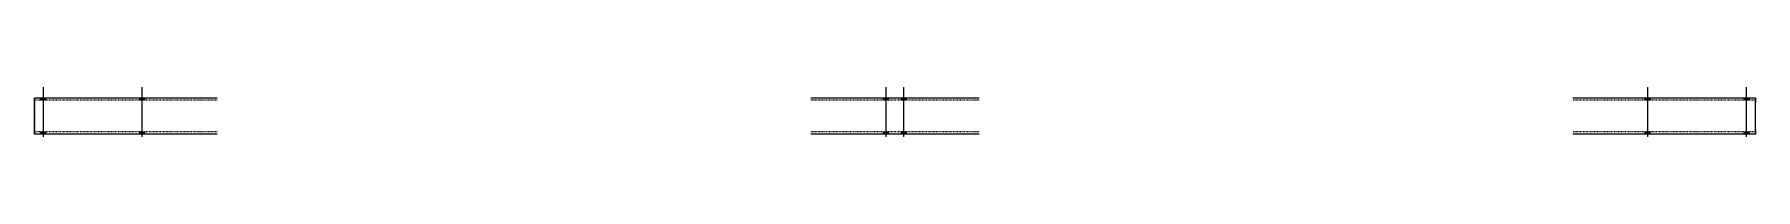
# Model space of a CAD drawing. Header units: millimetres. Extents: x 11 to 16387, y 15 to 288.
# Drawn here: x 11597 to 16387, y 15 to 153 of the extents above; entities that cross this region are included whole.
import ezdxf

# ---------------------------------------------------------------- set-up
doc = ezdxf.new("R2010")
doc.units = ezdxf.units.MM
doc.linetypes.add('DXK_LINE_DOT2', pattern=[3.9198, 1.9599, -1.9599])
doc.layers.add('STÅL', color=7, linetype='Continuous')

msp = doc.modelspace()

# ---------------------------------------------------------------- hatches: boundary and pattern name
at = {"layer": 'STÅL', "linetype": 'Continuous'}
for points in [[(11614.8, 116.5), (11628.8, 116.5), (11628.8, 122.5), (11614.8, 122.5)], [(11614.8, 116.5), (11628.8, 116.5), (11628.8, 122.5), (11614.8, 122.5)], [(11889.8, 116.5), (11903.8, 116.5), (11903.8, 122.5), (11889.8, 122.5)], [(11889.8, 116.5), (11903.8, 116.5), (11903.8, 122.5), (11889.8, 122.5)], [(13973.8, 122.5), (13959.8, 122.5), (13959.8, 116.5), (13973.8, 116.5)], [(13973.8, 122.5), (13959.8, 122.5), (13959.8, 116.5), (13973.8, 116.5)], [(14009.8, 116.5), (14023.8, 116.5), (14023.8, 122.5), (14009.8, 122.5)], [(14009.8, 116.5), (14023.8, 116.5), (14023.8, 122.5), (14009.8, 122.5)], [(16093.8, 122.5), (16079.8, 122.5), (16079.8, 116.5), (16093.8, 116.5)], [(16093.8, 122.5), (16079.8, 122.5), (16079.8, 116.5), (16093.8, 116.5)], [(16368.8, 122.5), (16354.8, 122.5), (16354.8, 116.5), (16368.8, 116.5)], [(16368.8, 122.5), (16354.8, 122.5), (16354.8, 116.5), (16368.8, 116.5)], [(11614.8, 22.5), (11628.8, 22.5), (11628.8, 28.5), (11614.8, 28.5)], [(11614.8, 22.5), (11628.8, 22.5), (11628.8, 28.5), (11614.8, 28.5)], [(11889.8, 22.5), (11903.8, 22.5), (11903.8, 28.5), (11889.8, 28.5)], [(11889.8, 22.5), (11903.8, 22.5), (11903.8, 28.5), (11889.8, 28.5)], [(13973.8, 28.5), (13959.8, 28.5), (13959.8, 22.5), (13973.8, 22.5)], [(13973.8, 28.5), (13959.8, 28.5), (13959.8, 22.5), (13973.8, 22.5)], [(14009.8, 22.5), (14023.8, 22.5), (14023.8, 28.5), (14009.8, 28.5)], [(14009.8, 22.5), (14023.8, 22.5), (14023.8, 28.5), (14009.8, 28.5)], [(16093.8, 28.5), (16079.8, 28.5), (16079.8, 22.5), (16093.8, 22.5)], [(16093.8, 28.5), (16079.8, 28.5), (16079.8, 22.5), (16093.8, 22.5)], [(16368.8, 28.5), (16354.8, 28.5), (16354.8, 22.5), (16368.8, 22.5)], [(16368.8, 28.5), (16354.8, 28.5), (16354.8, 22.5), (16368.8, 22.5)]]:
    msp.add_hatch(color=3, dxfattribs=at).paths.add_polyline_path(points)

# ---------------------------------------------------------------- linework, layer by layer
at = {"layer": 'STÅL', "color": 3, "linetype": 'Continuous'}
for p, q in [((11621.8, 15), (11621.8, 152.5)), ((11621.8, 15), (11621.8, 152.5)), ((11896.8, 15), (11896.8, 152.5)), ((11896.8, 15), (11896.8, 152.5)), ((13966.8, 15), (13966.8, 152.5)), ((13966.8, 15), (13966.8, 152.5)), ((14016.8, 15), (14016.8, 152.5)), ((14016.8, 15), (14016.8, 152.5)), ((16086.8, 15), (16086.8, 152.5)), ((16086.8, 15), (16086.8, 152.5)), ((16361.8, 15), (16361.8, 152.5)), ((16361.8, 15), (16361.8, 152.5)), ((11614.8, 116.5), (11614.8, 122.5)), ((11614.8, 116.5), (11614.8, 122.5)), ((11628.8, 116.5), (11628.8, 122.5)), ((11628.8, 116.5), (11628.8, 122.5)), ((11889.8, 116.5), (11889.8, 122.5)), ((11889.8, 116.5), (11889.8, 122.5)), ((11903.8, 116.5), (11903.8, 122.5)), ((11903.8, 116.5), (11903.8, 122.5)), ((13959.8, 116.5), (13959.8, 122.5)), ((13959.8, 116.5), (13959.8, 122.5)), ((13973.8, 116.5), (13973.8, 122.5)), ((13973.8, 116.5), (13973.8, 122.5)), ((14009.8, 116.5), (14009.8, 122.5)), ((14009.8, 116.5), (14009.8, 122.5)), ((14023.8, 116.5), (14023.8, 122.5)), ((14023.8, 116.5), (14023.8, 122.5)), ((16079.8, 116.5), (16079.8, 122.5)), ((16079.8, 116.5), (16079.8, 122.5)), ((16093.8, 116.5), (16093.8, 122.5)), ((16093.8, 116.5), (16093.8, 122.5)), ((16354.8, 116.5), (16354.8, 122.5)), ((16354.8, 116.5), (16354.8, 122.5)), ((16368.8, 116.5), (16368.8, 122.5)), ((16368.8, 116.5), (16368.8, 122.5)), ((11614.8, 22.5), (11614.8, 28.5)), ((11614.8, 22.5), (11614.8, 28.5)), ((11628.8, 22.5), (11628.8, 28.5)), ((11628.8, 22.5), (11628.8, 28.5)), ((11889.8, 22.5), (11889.8, 28.5)), ((11889.8, 22.5), (11889.8, 28.5)), ((11903.8, 22.5), (11903.8, 28.5)), ((11903.8, 22.5), (11903.8, 28.5)), ((13959.8, 22.5), (13959.8, 28.5)), ((13959.8, 22.5), (13959.8, 28.5)), ((13973.8, 22.5), (13973.8, 28.5)), ((13973.8, 22.5), (13973.8, 28.5)), ((14009.8, 22.5), (14009.8, 28.5)), ((14009.8, 22.5), (14009.8, 28.5)), ((14023.8, 22.5), (14023.8, 28.5)), ((14023.8, 22.5), (14023.8, 28.5)), ((16079.8, 22.5), (16079.8, 28.5)), ((16079.8, 22.5), (16079.8, 28.5)), ((16093.8, 22.5), (16093.8, 28.5)), ((16093.8, 22.5), (16093.8, 28.5)), ((16354.8, 22.5), (16354.8, 28.5)), ((16354.8, 22.5), (16354.8, 28.5)), ((16368.8, 22.5), (16368.8, 28.5)), ((16368.8, 22.5), (16368.8, 28.5))]:
    msp.add_line(p, q, dxfattribs=at)
at = {"layer": 'STÅL', "color": 2, "linetype": 'Continuous'}
for p, q in [((12105.8, 122.5), (11596.8, 122.5)), ((11596.8, 121.6), (11596.8, 122.5)), ((11596.8, 119), (11596.8, 121.6)), ((11596.8, 115.1), (11596.8, 119)), ((11596.8, 110.5), (11596.8, 115.1)), ((11596.8, 34.5), (11596.8, 110.5)), ((14225.8, 122.5), (13757.8, 122.5)), ((16386.8, 122.5), (15877.8, 122.5)), ((16386.8, 122.5), (16386.8, 121.6)), ((16386.8, 121.6), (16386.8, 119)), ((16386.8, 119), (16386.8, 115.1)), ((16386.8, 115.1), (16386.8, 110.5)), ((16386.8, 34.5), (16386.8, 110.5)), ((11596.8, 29.9), (11596.8, 34.5)), ((11596.8, 26), (11596.8, 29.9)), ((11596.8, 23.4), (11596.8, 26)), ((11596.8, 22.5), (11596.8, 23.4)), ((12105.8, 22.5), (11596.8, 22.5)), ((14225.8, 22.5), (13757.8, 22.5)), ((16386.8, 22.5), (15877.8, 22.5)), ((16386.8, 34.5), (16386.8, 29.9)), ((16386.8, 29.9), (16386.8, 26)), ((16386.8, 26), (16386.8, 23.4)), ((16386.8, 23.4), (16386.8, 22.5))]:
    msp.add_line(p, q, dxfattribs=at)
at = {"layer": 'STÅL', "color": 7, "linetype": 'DXK_LINE_DOT2'}
for p, q in [((11596.8, 122.5), (11596.8, 122.5)), ((11596.8, 122.5), (11596.8, 121.6)), ((11596.8, 121.6), (11596.8, 119)), ((11596.8, 119), (11596.8, 114.7)), ((11596.8, 116.5), (11596.8, 116.5)), ((12105.8, 116.5), (11596.8, 116.5)), ((11596.8, 116), (11596.8, 116.5)), ((11596.8, 116), (11596.8, 116.5)), ((11596.8, 115.1), (11596.8, 116)), ((11596.8, 115.1), (11596.8, 116)), ((11596.8, 112.8), (11596.8, 115.1)), ((11596.8, 114.7), (11596.8, 115.1)), ((11596.8, 112.8), (11596.8, 114.7)), ((11596.8, 114.7), (11596.8, 110.5)), ((11596.8, 112.8), (11596.8, 34.5)), ((11596.8, 112.8), (11596.8, 34.5)), ((11596.8, 32.2), (11596.8, 110.5)), ((14225.8, 116.5), (13757.8, 116.5)), ((16386.8, 116.5), (15877.8, 116.5)), ((16386.8, 121.6), (16386.8, 122.5)), ((16386.8, 119), (16386.8, 121.6)), ((16386.8, 115.1), (16386.8, 119)), ((16386.8, 116), (16386.8, 116.5)), ((16386.8, 116), (16386.8, 116.5)), ((16386.8, 115.1), (16386.8, 116)), ((16386.8, 115.1), (16386.8, 116)), ((16386.8, 112.8), (16386.8, 115.1)), ((16386.8, 114.7), (16386.8, 115.1)), ((16386.8, 110.5), (16386.8, 115.1)), ((16386.8, 112.8), (16386.8, 114.7)), ((16386.8, 32.2), (16386.8, 112.8)), ((16386.8, 32.2), (16386.8, 112.8)), ((16386.8, 32.2), (16386.8, 110.5)), ((11596.8, 34.5), (11596.8, 32.2)), ((11596.8, 32.2), (11596.8, 34.5)), ((11596.8, 32.2), (11596.8, 30.3)), ((11596.8, 30.3), (11596.8, 32.2)), ((11596.8, 32.2), (11596.8, 29)), ((11596.8, 30.3), (11596.8, 29)), ((11596.8, 29), (11596.8, 30.3)), ((11596.8, 29), (11596.8, 28.5)), ((11596.8, 28.5), (11596.8, 29)), ((11596.8, 29), (11596.8, 26)), ((11596.8, 28.5), (11596.8, 28.5)), ((12105.8, 28.5), (11596.8, 28.5)), ((11596.8, 26), (11596.8, 23.4)), ((11596.8, 23.4), (11596.8, 22.5)), ((11596.8, 22.5), (11596.8, 22.5)), ((14225.8, 28.5), (13757.8, 28.5)), ((16386.8, 28.5), (15877.8, 28.5)), ((16386.8, 32.2), (16386.8, 30.3)), ((16386.8, 30.3), (16386.8, 32.2)), ((16386.8, 29.9), (16386.8, 32.2)), ((16386.8, 30.3), (16386.8, 29)), ((16386.8, 29), (16386.8, 30.3)), ((16386.8, 26), (16386.8, 29.9)), ((16386.8, 29), (16386.8, 28.5)), ((16386.8, 28.5), (16386.8, 29)), ((16386.8, 23.4), (16386.8, 26)), ((16386.8, 22.5), (16386.8, 23.4))]:
    msp.add_line(p, q, dxfattribs=at)

doc.saveas('drawing.dxf')
